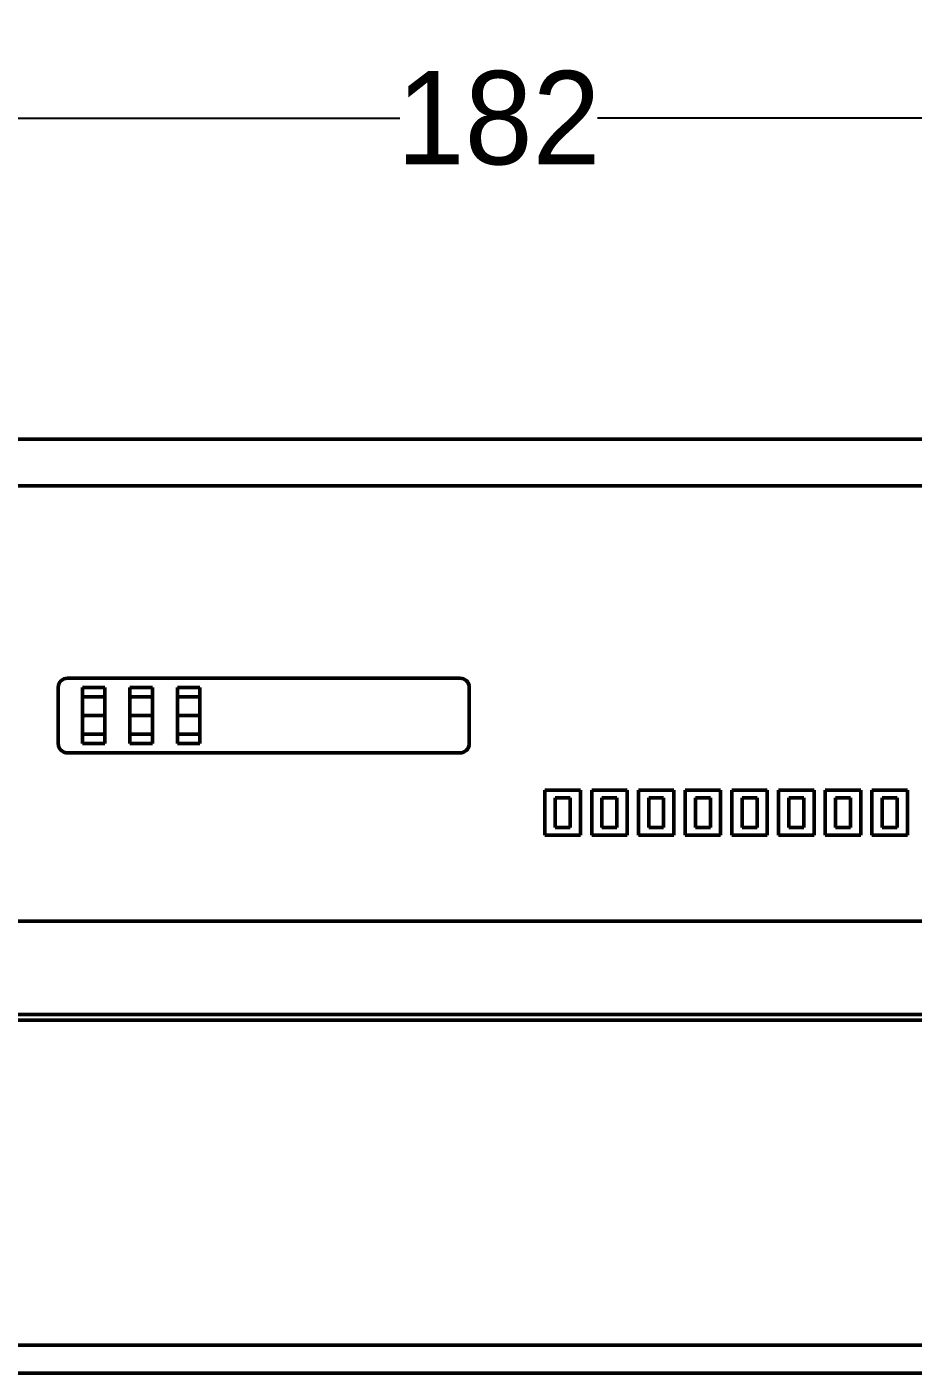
# Model space of a CAD drawing. Header units: millimetres. Extents: x -32 to 1257, y -135 to 348.
# Drawn here: x 133.7 to 181.1, y 208.8 to 280.9 of the extents above; entities that cross this region are included whole.
import ezdxf

# ---------------------------------------------------------------- set-up
doc = ezdxf.new("R2010")
doc.units = ezdxf.units.MM
doc.layers.add('외형선(ISO)', color=7, linetype='Continuous', lineweight=50)
doc.styles.get("Standard").update_dxf_attribs({"font": ''})
doc.styles.get('Standard').set_extended_font_data('Gulim')
doc.dimstyles.get("Standard").update_dxf_attribs({"dimtxt": 0.18, "dimasz": 0.18, "dimexe": 0.18, "dimexo": 0.0625, "dimgap": 0.09, "dimtad": 0, "dimtih": 1, "dimtoh": 1, "dimdec": 4, "dimzin": 0, "dimdsep": 46, "dimtxsty": 'Standard', "dimcen": 0.09, "dimadec": 0, "dimazin": 0, "dimtfac": 1, "dimtdec": 4, "dimtofl": 0, "dimtmove": 0, "dimatfit": 3, "dimfxl": 1, "dimtolj": 1, "dimtzin": 0, "dimarcsym": 0})

# ---------------------------------------------------------------- blocks, each defined once
blk = doc.blocks.new('*D13')
at = {"color": 0, "lineweight": -2}
for p, q in [((63.696, 239.626), (63.696, 290.44)), ((254.296, 239.626), (254.296, 290.44)), ((63.876, 290.26), (144.751, 290.26)), ((254.116, 290.26), (173.24, 290.26))]:
    blk.add_line(p, q, dxfattribs=at)
at = {"color": 0}
for points in [[(63.876, 290.29), (63.876, 290.23), (63.696, 290.26)], [(254.116, 290.23), (254.116, 290.29), (254.296, 290.26)]]:
    blk.add_solid(points, dxfattribs=at)
at = {"layer": 'Defpoints', "color": 0}
for p in [(254.296, 290.26), (63.696, 239.564), (254.296, 239.564)]:
    blk.add_point(p, dxfattribs=at)
at = {"color": 0, "insert": (158.996, 290.26), "char_height": 5, "attachment_point": 5}
blk.add_mtext('\\A1;190.6000', dxfattribs=at)
blk = doc.blocks.new('*D20')
at = {"color": 0, "lineweight": -2}
for p, q in [((67.633, 212.815), (67.633, 276.168)), ((250.296, 254.877), (250.296, 276.168)), ((67.813, 275.988), (153.678, 275.988)), ((250.116, 275.988), (164.251, 275.988))]:
    blk.add_line(p, q, dxfattribs=at)
at = {"color": 0}
for points in [[(67.813, 276.018), (67.813, 275.958), (67.633, 275.988)], [(250.116, 275.958), (250.116, 276.018), (250.296, 275.988)]]:
    blk.add_solid(points, dxfattribs=at)
at = {"layer": 'Defpoints', "color": 0}
for p in [(250.296, 275.988), (250.296, 254.815), (67.633, 212.752)]:
    blk.add_point(p, dxfattribs=at)
at = {"color": 0, "insert": (158.964, 275.988), "char_height": 5, "attachment_point": 5}
blk.add_mtext('\\A1;\\A1;182', dxfattribs=at)

msp = doc.modelspace()

# ---------------------------------------------------------------- linework, layer by layer
at = {"layer": '외형선(ISO)'}
for p, q in [((86.29571, 258.81458), (243.89571, 258.81458)), ((92.29571, 256.31458), (242.39571, 256.31458)), ((135.89571, 246.01458), (156.89571, 246.01458)), ((135.39571, 242.51458), (135.39571, 245.51458)), ((136.69571, 244.01458), (136.69571, 245.51458)), ((136.69571, 245.51458), (137.89571, 245.51458)), ((137.89571, 245.51458), (137.89571, 244.01458)), ((139.23571, 245.01458), (139.23571, 245.51458)), ((139.23571, 245.51458), (140.43571, 245.51458)), ((140.43571, 245.51458), (140.43571, 245.01458)), ((141.77571, 244.01458), (141.77571, 245.51458)), ((141.77571, 245.51458), (142.97571, 245.51458)), ((142.97571, 245.51458), (142.97571, 244.01458)), ((157.39571, 245.51458), (157.39571, 242.51458)), ((137.89571, 245.01458), (136.69571, 245.01458)), ((139.23571, 245.01458), (139.33571, 244.91458)), ((140.43571, 245.01458), (139.23571, 245.01458)), ((139.23571, 245.01458), (139.23571, 244.01458)), ((140.33571, 244.91458), (140.43571, 245.01458)), ((140.43571, 244.01458), (140.43571, 245.01458)), ((142.97571, 245.01458), (141.77571, 245.01458)), ((136.69571, 244.01458), (136.79571, 243.91458)), ((137.89571, 244.01458), (136.69571, 244.01458)), ((136.69571, 244.01458), (136.69571, 243.01458)), ((137.79571, 243.91458), (137.89571, 244.01458)), ((137.89571, 243.01458), (137.89571, 244.01458)), ((139.33571, 244.11458), (139.23571, 244.01458)), ((139.23571, 244.01458), (140.43571, 244.01458)), ((139.23571, 242.51458), (139.23571, 244.01458)), ((140.43571, 244.01458), (140.33571, 244.11458)), ((140.43571, 244.01458), (140.43571, 242.51458)), ((141.77571, 244.01458), (141.87571, 243.91458)), ((142.97571, 244.01458), (141.77571, 244.01458)), ((141.77571, 244.01458), (141.77571, 243.01458)), ((142.87571, 243.91458), (142.97571, 244.01458)), ((142.97571, 243.01458), (142.97571, 244.01458)), ((136.79571, 243.11458), (136.69571, 243.01458)), ((136.69571, 243.01458), (137.89571, 243.01458)), ((136.69571, 242.51458), (136.69571, 243.01458)), ((137.89571, 243.01458), (137.79571, 243.11458)), ((137.89571, 243.01458), (137.89571, 242.51458)), ((139.23571, 243.01458), (140.43571, 243.01458)), ((141.87571, 243.11458), (141.77571, 243.01458)), ((141.77571, 243.01458), (142.97571, 243.01458)), ((141.77571, 242.51458), (141.77571, 243.01458)), ((142.97571, 243.01458), (142.87571, 243.11458)), ((142.97571, 243.01458), (142.97571, 242.51458)), ((137.89571, 242.51458), (136.69571, 242.51458)), ((140.43571, 242.51458), (139.23571, 242.51458)), ((142.97571, 242.51458), (141.77571, 242.51458)), ((156.89571, 242.01458), (135.89571, 242.01458)), ((161.44571, 240.02458), (161.44571, 237.60458)), ((163.34571, 240.02458), (161.44571, 240.02458)), ((163.34571, 237.60458), (163.34571, 240.02458)), ((163.94571, 240.02458), (163.94571, 237.60458)), ((165.84571, 240.02458), (163.94571, 240.02458)), ((165.84571, 237.60458), (165.84571, 240.02458)), ((166.44571, 240.02458), (166.44571, 237.60458)), ((168.34571, 240.02458), (166.44571, 240.02458)), ((168.34571, 237.60458), (168.34571, 240.02458)), ((168.94571, 240.02458), (168.94571, 237.60458)), ((170.84571, 240.02458), (168.94571, 240.02458)), ((170.84571, 237.60458), (170.84571, 240.02458)), ((171.44571, 240.02458), (171.44571, 237.60458)), ((173.34571, 240.02458), (171.44571, 240.02458)), ((173.34571, 237.60458), (173.34571, 240.02458)), ((173.94571, 240.02458), (173.94571, 237.60458)), ((175.84571, 240.02458), (173.94571, 240.02458)), ((175.84571, 237.60458), (175.84571, 240.02458)), ((176.44571, 240.02458), (176.44571, 237.60458)), ((178.34571, 240.02458), (176.44571, 240.02458)), ((178.34571, 237.60458), (178.34571, 240.02458)), ((178.94571, 240.02458), (178.94571, 237.60458)), ((180.84571, 240.02458), (178.94571, 240.02458)), ((180.84571, 237.60458), (180.84571, 240.02458)), ((161.99571, 239.61458), (161.99571, 238.01458)), ((162.79571, 239.61458), (161.99571, 239.61458)), ((162.79571, 238.01458), (162.79571, 239.61458)), ((164.49571, 239.61458), (164.49571, 238.01458)), ((165.29571, 239.61458), (164.49571, 239.61458)), ((165.29571, 238.01458), (165.29571, 239.61458)), ((166.99571, 239.61458), (166.99571, 238.01458)), ((167.79571, 239.61458), (166.99571, 239.61458)), ((167.79571, 238.01458), (167.79571, 239.61458)), ((169.49571, 239.61458), (169.49571, 238.01458)), ((170.29571, 239.61458), (169.49571, 239.61458)), ((170.29571, 238.01458), (170.29571, 239.61458)), ((171.99571, 239.61458), (171.99571, 238.01458)), ((172.79571, 239.61458), (171.99571, 239.61458)), ((172.79571, 238.01458), (172.79571, 239.61458)), ((174.49571, 239.61458), (174.49571, 238.01458)), ((175.29571, 239.61458), (174.49571, 239.61458)), ((175.29571, 238.01458), (175.29571, 239.61458)), ((176.99571, 239.61458), (176.99571, 238.01458)), ((177.79571, 239.61458), (176.99571, 239.61458)), ((177.79571, 238.01458), (177.79571, 239.61458)), ((179.49571, 239.61458), (179.49571, 238.01458)), ((180.29571, 239.61458), (179.49571, 239.61458)), ((180.29571, 238.01458), (180.29571, 239.61458)), ((161.99571, 238.01458), (162.79571, 238.01458)), ((164.49571, 238.01458), (165.29571, 238.01458)), ((166.99571, 238.01458), (167.79571, 238.01458)), ((169.49571, 238.01458), (170.29571, 238.01458)), ((171.99571, 238.01458), (172.79571, 238.01458)), ((174.49571, 238.01458), (175.29571, 238.01458)), ((176.99571, 238.01458), (177.79571, 238.01458)), ((179.49571, 238.01458), (180.29571, 238.01458)), ((161.44571, 237.60458), (163.34571, 237.60458)), ((163.94571, 237.60458), (165.84571, 237.60458)), ((166.44571, 237.60458), (168.34571, 237.60458)), ((168.94571, 237.60458), (170.84571, 237.60458)), ((171.44571, 237.60458), (173.34571, 237.60458)), ((173.94571, 237.60458), (175.84571, 237.60458)), ((176.44571, 237.60458), (178.34571, 237.60458)), ((178.94571, 237.60458), (180.84571, 237.60458)), ((242.39571, 233.01458), (92.29571, 233.01458)), ((88.79571, 228.01458), (251.79571, 228.01458)), ((251.79571, 227.71549), (88.79571, 227.71549)), ((254.29571, 210.30201), (86.29571, 210.30201)), ((254.29571, 208.81518), (86.29571, 208.81518)), ((86.29571, 208.81339), (254.29571, 208.81339))]:
    msp.add_line(p, q, dxfattribs=at)
for centre, start, end in [((135.89571, 245.51458), 90, 180), ((156.89571, 245.51458), 0, 90), ((135.89571, 242.51458), 180, 270), ((156.89571, 242.51458), 270, 0)]:
    msp.add_arc(centre, 0.5, start, end, dxfattribs=at)

# ---------------------------------------------------------------- dimensions: what is measured, and where the dimension line sits
dim = msp.add_linear_dim(base=(254.29571, 290.25956), p1=(63.69571, 239.56371), p2=(254.29571, 239.56371), dimstyle='Standard', override={"dimtxt": 5})
dim.commit()
dim.dimension.update_dxf_attribs({"geometry": '*D13', "text_midpoint": (158.99571, 290.25956)})
dim = msp.add_linear_dim(base=(250.29571, 275.98775), p1=(67.63321, 212.75208), p2=(250.29571, 254.81458), text='\\A1;182', dimstyle='Standard', override={"dimtxt": 5, "dimtxsty": 'Standard'})
dim.commit()
dim.dimension.update_dxf_attribs({"geometry": '*D20', "text_midpoint": (158.96446, 275.98775)})

doc.saveas('drawing.dxf')
